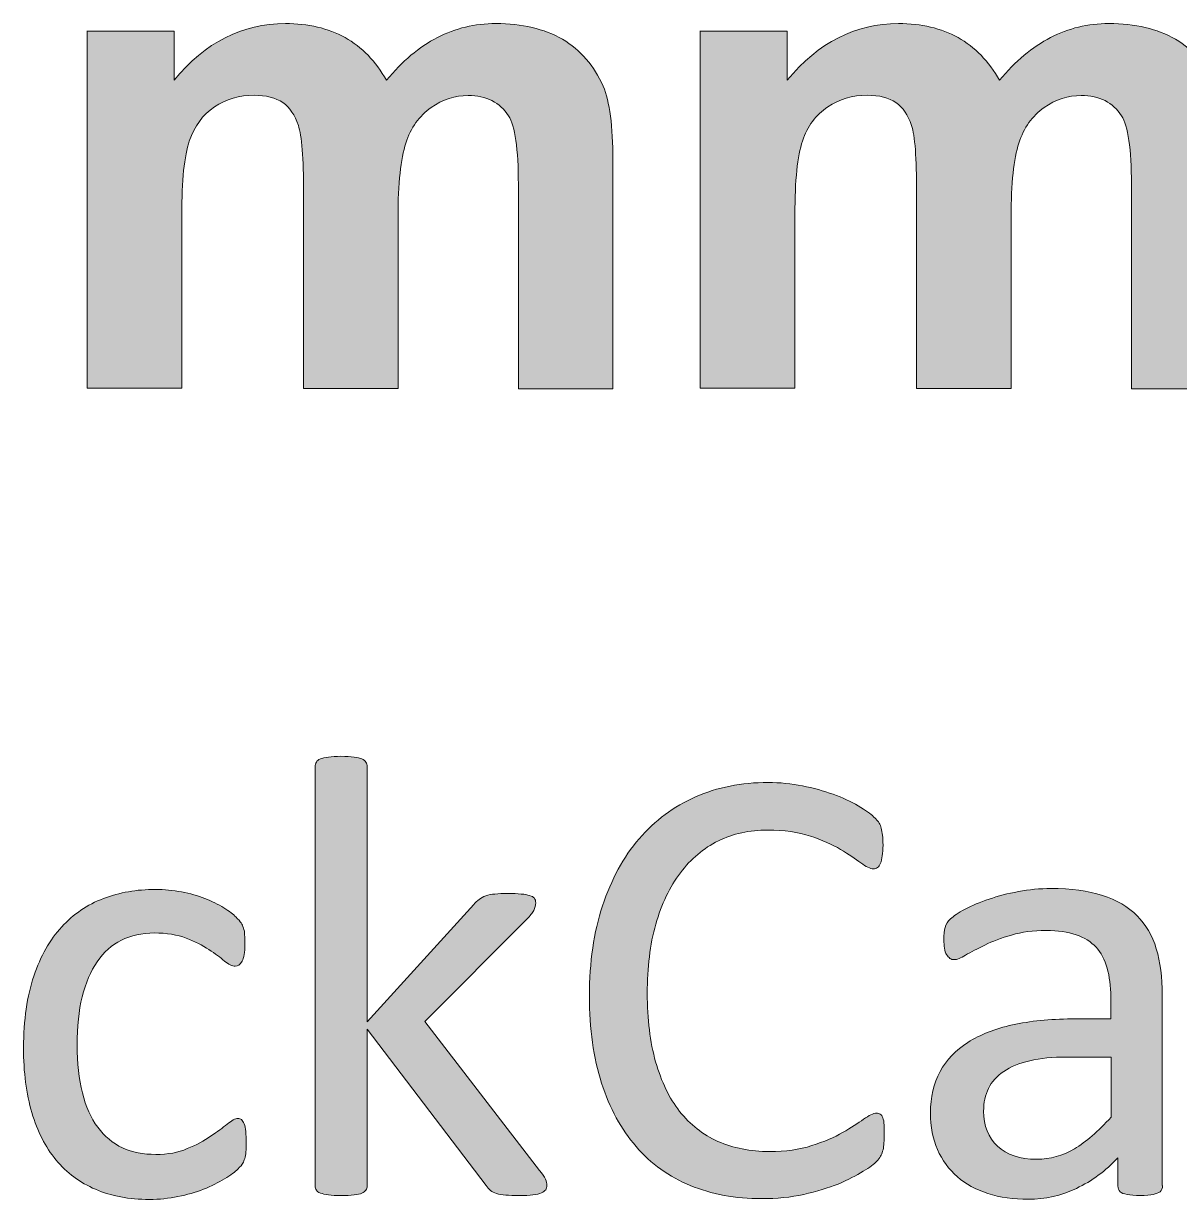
# Model space of a CAD drawing. Header units: inches. Extents: x 247 to 2765, y -1897 to -1110.
# Drawn here: x 1848.38 to 1855.48, y -1621.7 to -1614.48 of the extents above; entities that cross this region are included whole.
import ezdxf

# ---------------------------------------------------------------- set-up
doc = ezdxf.new("R2010")
doc.units = ezdxf.units.IN
doc.header["$MEASUREMENT"] = 0
doc.layers.add('Layer 1', color=7, linetype='Continuous')

# ---------------------------------------------------------------- blocks, each defined once
blk = doc.blocks.new('block 270')
at = {"layer": 'Layer 1', "true_color": 0x010101}
h = blk.add_hatch(color=18, dxfattribs=at)
h.dxf.hatch_style = 2
edge = h.paths.add_edge_path()
edge.add_spline(control_points=[(1848.7685, -1614.5237), (1848.7685, -1614.5237), (1849.3042, -1614.5237), (1849.3042, -1614.5237), (1849.3042, -1614.5237), (1849.3042, -1614.8244), (1849.3042, -1614.8244), (1849.4957, -1614.5915), (1849.7234, -1614.4758), (1849.988, -1614.4758), (1850.1276, -1614.4758), (1850.2505, -1614.5047), (1850.3539, -1614.5619), (1850.4572, -1614.6198), (1850.542, -1614.7073), (1850.6085, -1614.8244), (1850.7046, -1614.7073), (1850.8086, -1614.6198), (1850.921, -1614.5619), (1851.0322, -1614.5047), (1851.1514, -1614.4758), (1851.2796, -1614.4758), (1851.4408, -1614.4758), (1851.5776, -1614.5085), (1851.6889, -1614.5722), (1851.7991, -1614.6387), (1851.8839, -1614.7349), (1851.939, -1614.8606), (1851.9779, -1614.9547), (1851.9989, -1615.1052), (1851.9989, -1615.3154), (1851.9989, -1615.3154), (1851.9989, -1616.7189), (1851.9989, -1616.7189), (1851.9989, -1616.7189), (1851.4181, -1616.7189), (1851.4181, -1616.7189), (1851.4181, -1616.7189), (1851.4181, -1615.4632), (1851.4181, -1615.4632), (1851.4181, -1615.2454), (1851.3978, -1615.1042), (1851.3581, -1615.0425), (1851.3054, -1614.9605), (1851.2214, -1614.9178), (1851.1101, -1614.9178), (1851.0295, -1614.9178), (1850.9533, -1614.9419), (1850.882, -1614.9922), (1850.8104, -1615.0428), (1850.7573, -1615.1145), (1850.7273, -1615.2103), (1850.6956, -1615.3057), (1850.6795, -1615.4566), (1850.6795, -1615.6633), (1850.6795, -1615.6633), (1850.6795, -1616.7172), (1850.6795, -1616.7172), (1850.6795, -1616.7172), (1850.099, -1616.7172), (1850.099, -1616.7172), (1850.099, -1616.7172), (1850.099, -1615.5145), (1850.099, -1615.5145), (1850.099, -1615.3016), (1850.089, -1615.1631), (1850.0673, -1615.1011), (1850.0459, -1615.038), (1850.0156, -1614.9919), (1849.9718, -1614.9615), (1849.9281, -1614.9312), (1849.8695, -1614.9161), (1849.7951, -1614.9161), (1849.7055, -1614.9161), (1849.6249, -1614.9395), (1849.5522, -1614.9877), (1849.4802, -1615.0366), (1849.4285, -1615.1059), (1849.3979, -1615.1972), (1849.3672, -1615.2881), (1849.3514, -1615.4397), (1849.3514, -1615.6492), (1849.3514, -1615.6492), (1849.3514, -1616.7154), (1849.3514, -1616.7154), (1849.3514, -1616.7154), (1848.7705, -1616.7154), (1848.7705, -1616.7154), (1848.7705, -1616.7154), (1848.7705, -1614.5202), (1848.7705, -1614.5202), (1848.7705, -1614.5202), (1848.7698, -1614.5202), (1848.7698, -1614.5202), (1848.7698, -1614.5202), (1848.7698, -1614.5223), (1848.7698, -1614.5223), (1848.7698, -1614.5223), (1848.7685, -1614.5223), (1848.7685, -1614.5223), (1848.7685, -1614.5223), (1848.7685, -1614.5237), (1848.7685, -1614.5237), (1848.7685, -1614.5237), (1848.7685, -1614.5237), (1848.7685, -1614.5237)], knot_values=[0, 0, 0, 0, 1, 1, 1, 2, 2, 2, 3, 3, 3, 4, 4, 4, 5, 5, 5, 6, 6, 6, 7, 7, 7, 8, 8, 8, 9, 9, 9, 10, 10, 10, 11, 11, 11, 12, 12, 12, 13, 13, 13, 14, 14, 14, 15, 15, 15, 16, 16, 16, 17, 17, 17, 18, 18, 18, 19, 19, 19, 20, 20, 20, 21, 21, 21, 22, 22, 22, 23, 23, 23, 24, 24, 24, 25, 25, 25, 26, 26, 26, 27, 27, 27, 28, 28, 28, 29, 29, 29, 30, 30, 30, 31, 31, 31, 32, 32, 32, 33, 33, 33, 34, 34, 34, 35, 35, 35, 35], degree=3, periodic=1)
h = blk.add_hatch(color=18, dxfattribs=at)
h.dxf.hatch_style = 2
edge = h.paths.add_edge_path()
edge.add_spline(control_points=[(1852.5326, -1614.5237), (1852.5326, -1614.5237), (1853.0686, -1614.5237), (1853.0686, -1614.5237), (1853.0686, -1614.5237), (1853.0686, -1614.8244), (1853.0686, -1614.8244), (1853.2602, -1614.5915), (1853.4879, -1614.4758), (1853.7525, -1614.4758), (1853.892, -1614.4758), (1854.0147, -1614.5047), (1854.118, -1614.5619), (1854.2214, -1614.6198), (1854.3061, -1614.7073), (1854.3726, -1614.8244), (1854.4687, -1614.7073), (1854.5728, -1614.6198), (1854.6858, -1614.5619), (1854.7963, -1614.5047), (1854.9155, -1614.4758), (1855.0437, -1614.4758), (1855.2049, -1614.4758), (1855.3417, -1614.5085), (1855.453, -1614.5722), (1855.5636, -1614.6387), (1855.6483, -1614.7349), (1855.7031, -1614.8606), (1855.7427, -1614.9547), (1855.763, -1615.1052), (1855.763, -1615.3154), (1855.763, -1615.3154), (1855.763, -1616.7189), (1855.763, -1616.7189), (1855.763, -1616.7189), (1855.1822, -1616.7189), (1855.1822, -1616.7189), (1855.1822, -1616.7189), (1855.1822, -1615.4632), (1855.1822, -1615.4632), (1855.1822, -1615.2454), (1855.1622, -1615.1042), (1855.1223, -1615.0425), (1855.0699, -1614.9605), (1854.9858, -1614.9178), (1854.8742, -1614.9178), (1854.7936, -1614.9178), (1854.7178, -1614.9419), (1854.6461, -1614.9922), (1854.5745, -1615.0428), (1854.5214, -1615.1145), (1854.4915, -1615.2103), (1854.4598, -1615.3057), (1854.4439, -1615.4566), (1854.4439, -1615.6633), (1854.4439, -1615.6633), (1854.4439, -1616.7172), (1854.4439, -1616.7172), (1854.4439, -1616.7172), (1853.8634, -1616.7172), (1853.8634, -1616.7172), (1853.8634, -1616.7172), (1853.8634, -1615.5145), (1853.8634, -1615.5145), (1853.8634, -1615.3016), (1853.8531, -1615.1631), (1853.8321, -1615.1011), (1853.81, -1615.038), (1853.7797, -1614.9919), (1853.7363, -1614.9615), (1853.6932, -1614.9312), (1853.634, -1614.9161), (1853.5596, -1614.9161), (1853.47, -1614.9161), (1853.3894, -1614.9395), (1853.3174, -1614.9877), (1853.245, -1615.0366), (1853.1933, -1615.1059), (1853.1627, -1615.1972), (1853.132, -1615.2881), (1853.1162, -1615.4397), (1853.1162, -1615.6492), (1853.1162, -1615.6492), (1853.1162, -1616.7154), (1853.1162, -1616.7154), (1853.1162, -1616.7154), (1852.5353, -1616.7154), (1852.5353, -1616.7154), (1852.5353, -1616.7154), (1852.5353, -1614.5202), (1852.5353, -1614.5202), (1852.5353, -1614.5202), (1852.5346, -1614.5202), (1852.5346, -1614.5202), (1852.5346, -1614.5202), (1852.5346, -1614.5223), (1852.5346, -1614.5223), (1852.5346, -1614.5223), (1852.5333, -1614.5223), (1852.5333, -1614.5223), (1852.5333, -1614.5223), (1852.5333, -1614.5237), (1852.5333, -1614.5237), (1852.5333, -1614.5237), (1852.5326, -1614.5237), (1852.5326, -1614.5237)], knot_values=[0, 0, 0, 0, 1, 1, 1, 2, 2, 2, 3, 3, 3, 4, 4, 4, 5, 5, 5, 6, 6, 6, 7, 7, 7, 8, 8, 8, 9, 9, 9, 10, 10, 10, 11, 11, 11, 12, 12, 12, 13, 13, 13, 14, 14, 14, 15, 15, 15, 16, 16, 16, 17, 17, 17, 18, 18, 18, 19, 19, 19, 20, 20, 20, 21, 21, 21, 22, 22, 22, 23, 23, 23, 24, 24, 24, 25, 25, 25, 26, 26, 26, 27, 27, 27, 28, 28, 28, 29, 29, 29, 30, 30, 30, 31, 31, 31, 32, 32, 32, 33, 33, 33, 34, 34, 34, 35, 35, 35, 35], degree=3, periodic=1)
at = {"layer": 'Layer 1', "lineweight": 0}
for points in [[(1848.7685, -1614.5237), (1848.7685, -1614.5237), (1849.3042, -1614.5237), (1849.3042, -1614.5237), (1849.3042, -1614.5237), (1849.3042, -1614.8244), (1849.3042, -1614.8244), (1849.4957, -1614.5915), (1849.7234, -1614.4758), (1849.988, -1614.4758), (1850.1276, -1614.4758), (1850.2505, -1614.5047), (1850.3539, -1614.5619), (1850.4572, -1614.6198), (1850.542, -1614.7073), (1850.6085, -1614.8244), (1850.7046, -1614.7073), (1850.8086, -1614.6198), (1850.921, -1614.5619), (1851.0322, -1614.5047), (1851.1514, -1614.4758), (1851.2796, -1614.4758), (1851.4408, -1614.4758), (1851.5776, -1614.5085), (1851.6889, -1614.5722), (1851.7991, -1614.6387), (1851.8839, -1614.7349), (1851.939, -1614.8606), (1851.9779, -1614.9547), (1851.9989, -1615.1052), (1851.9989, -1615.3154), (1851.9989, -1615.3154), (1851.9989, -1616.7189), (1851.9989, -1616.7189), (1851.9989, -1616.7189), (1851.4181, -1616.7189), (1851.4181, -1616.7189), (1851.4181, -1616.7189), (1851.4181, -1615.4632), (1851.4181, -1615.4632), (1851.4181, -1615.2454), (1851.3978, -1615.1042), (1851.3581, -1615.0425), (1851.3054, -1614.9605), (1851.2214, -1614.9178), (1851.1101, -1614.9178), (1851.0295, -1614.9178), (1850.9533, -1614.9419), (1850.882, -1614.9922), (1850.8104, -1615.0428), (1850.7573, -1615.1145), (1850.7273, -1615.2103), (1850.6956, -1615.3057), (1850.6795, -1615.4566), (1850.6795, -1615.6633), (1850.6795, -1615.6633), (1850.6795, -1616.7172), (1850.6795, -1616.7172), (1850.6795, -1616.7172), (1850.099, -1616.7172), (1850.099, -1616.7172), (1850.099, -1616.7172), (1850.099, -1615.5145), (1850.099, -1615.5145), (1850.099, -1615.3016), (1850.089, -1615.1631), (1850.0673, -1615.1011), (1850.0459, -1615.038), (1850.0156, -1614.9919), (1849.9718, -1614.9615), (1849.9281, -1614.9312), (1849.8695, -1614.9161), (1849.7951, -1614.9161), (1849.7055, -1614.9161), (1849.6249, -1614.9395), (1849.5522, -1614.9877), (1849.4802, -1615.0366), (1849.4285, -1615.1059), (1849.3979, -1615.1972), (1849.3672, -1615.2881), (1849.3514, -1615.4397), (1849.3514, -1615.6492), (1849.3514, -1615.6492), (1849.3514, -1616.7154), (1849.3514, -1616.7154), (1849.3514, -1616.7154), (1848.7705, -1616.7154), (1848.7705, -1616.7154), (1848.7705, -1616.7154), (1848.7705, -1614.5202), (1848.7705, -1614.5202), (1848.7705, -1614.5202), (1848.7698, -1614.5202), (1848.7698, -1614.5202), (1848.7698, -1614.5202), (1848.7698, -1614.5223), (1848.7698, -1614.5223), (1848.7698, -1614.5223), (1848.7685, -1614.5223), (1848.7685, -1614.5223), (1848.7685, -1614.5223), (1848.7685, -1614.5237), (1848.7685, -1614.5237), (1848.7685, -1614.5237), (1848.7685, -1614.5237), (1848.7685, -1614.5237)], [(1852.5326, -1614.5237), (1852.5326, -1614.5237), (1853.0686, -1614.5237), (1853.0686, -1614.5237), (1853.0686, -1614.5237), (1853.0686, -1614.8244), (1853.0686, -1614.8244), (1853.2602, -1614.5915), (1853.4879, -1614.4758), (1853.7525, -1614.4758), (1853.892, -1614.4758), (1854.0147, -1614.5047), (1854.118, -1614.5619), (1854.2214, -1614.6198), (1854.3061, -1614.7073), (1854.3726, -1614.8244), (1854.4687, -1614.7073), (1854.5728, -1614.6198), (1854.6858, -1614.5619), (1854.7963, -1614.5047), (1854.9155, -1614.4758), (1855.0437, -1614.4758), (1855.2049, -1614.4758), (1855.3417, -1614.5085), (1855.453, -1614.5722), (1855.5636, -1614.6387), (1855.6483, -1614.7349), (1855.7031, -1614.8606), (1855.7427, -1614.9547), (1855.763, -1615.1052), (1855.763, -1615.3154), (1855.763, -1615.3154), (1855.763, -1616.7189), (1855.763, -1616.7189), (1855.763, -1616.7189), (1855.1822, -1616.7189), (1855.1822, -1616.7189), (1855.1822, -1616.7189), (1855.1822, -1615.4632), (1855.1822, -1615.4632), (1855.1822, -1615.2454), (1855.1622, -1615.1042), (1855.1223, -1615.0425), (1855.0699, -1614.9605), (1854.9858, -1614.9178), (1854.8742, -1614.9178), (1854.7936, -1614.9178), (1854.7178, -1614.9419), (1854.6461, -1614.9922), (1854.5745, -1615.0428), (1854.5214, -1615.1145), (1854.4915, -1615.2103), (1854.4598, -1615.3057), (1854.4439, -1615.4566), (1854.4439, -1615.6633), (1854.4439, -1615.6633), (1854.4439, -1616.7172), (1854.4439, -1616.7172), (1854.4439, -1616.7172), (1853.8634, -1616.7172), (1853.8634, -1616.7172), (1853.8634, -1616.7172), (1853.8634, -1615.5145), (1853.8634, -1615.5145), (1853.8634, -1615.3016), (1853.8531, -1615.1631), (1853.8321, -1615.1011), (1853.81, -1615.038), (1853.7797, -1614.9919), (1853.7363, -1614.9615), (1853.6932, -1614.9312), (1853.634, -1614.9161), (1853.5596, -1614.9161), (1853.47, -1614.9161), (1853.3894, -1614.9395), (1853.3174, -1614.9877), (1853.245, -1615.0366), (1853.1933, -1615.1059), (1853.1627, -1615.1972), (1853.132, -1615.2881), (1853.1162, -1615.4397), (1853.1162, -1615.6492), (1853.1162, -1615.6492), (1853.1162, -1616.7154), (1853.1162, -1616.7154), (1853.1162, -1616.7154), (1852.5353, -1616.7154), (1852.5353, -1616.7154), (1852.5353, -1616.7154), (1852.5353, -1614.5202), (1852.5353, -1614.5202), (1852.5353, -1614.5202), (1852.5346, -1614.5202), (1852.5346, -1614.5202), (1852.5346, -1614.5202), (1852.5346, -1614.5223), (1852.5346, -1614.5223), (1852.5346, -1614.5223), (1852.5333, -1614.5223), (1852.5333, -1614.5223), (1852.5333, -1614.5223), (1852.5333, -1614.5237), (1852.5333, -1614.5237), (1852.5333, -1614.5237), (1852.5326, -1614.5237), (1852.5326, -1614.5237)]]:
    blk.add_open_spline(points, degree=3, knots=[0, 0, 0, 0, 1, 1, 1, 2, 2, 2, 3, 3, 3, 4, 4, 4, 5, 5, 5, 6, 6, 6, 7, 7, 7, 8, 8, 8, 9, 9, 9, 10, 10, 10, 11, 11, 11, 12, 12, 12, 13, 13, 13, 14, 14, 14, 15, 15, 15, 16, 16, 16, 17, 17, 17, 18, 18, 18, 19, 19, 19, 20, 20, 20, 21, 21, 21, 22, 22, 22, 23, 23, 23, 24, 24, 24, 25, 25, 25, 26, 26, 26, 27, 27, 27, 28, 28, 28, 29, 29, 29, 30, 30, 30, 31, 31, 31, 32, 32, 32, 33, 33, 33, 34, 34, 34, 35, 35, 35, 35], dxfattribs=at)
blk = doc.blocks.new('block 271')
at = {"layer": 'Layer 1', "true_color": 0x010101}
h = blk.add_hatch(color=18, dxfattribs=at)
h.dxf.hatch_style = 2
edge = h.paths.add_edge_path()
edge.add_spline(control_points=[(1851.5931, -1621.6089), (1851.5931, -1621.6185), (1851.5903, -1621.6292), (1851.5859, -1621.6354), (1851.58, -1621.6433), (1851.5721, -1621.6495), (1851.5597, -1621.6554), (1851.548, -1621.6612), (1851.5307, -1621.6636), (1851.508, -1621.6671), (1851.486, -1621.6695), (1851.4584, -1621.6709), (1851.4264, -1621.6709), (1851.3905, -1621.6709), (1851.3619, -1621.6702), (1851.3409, -1621.6681), (1851.3185, -1621.6664), (1851.2989, -1621.6623), (1851.2837, -1621.6595), (1851.2686, -1621.654), (1851.2565, -1621.6485), (1851.2472, -1621.6395), (1851.2379, -1621.6316), (1851.2279, -1621.6206), (1851.2214, -1621.6095), (1851.2214, -1621.6095), (1850.4896, -1620.6494), (1850.4896, -1620.6494), (1850.4896, -1620.6494), (1850.4896, -1621.6116), (1850.4896, -1621.6116), (1850.4896, -1621.6213), (1850.4862, -1621.6316), (1850.4824, -1621.6378), (1850.4765, -1621.645), (1850.469, -1621.6509), (1850.4579, -1621.6561), (1850.4466, -1621.6619), (1850.4297, -1621.6643), (1850.4094, -1621.6678), (1850.3877, -1621.6702), (1850.3615, -1621.6719), (1850.3291, -1621.6719), (1850.2984, -1621.6719), (1850.2726, -1621.6705), (1850.2523, -1621.6678), (1850.2306, -1621.6647), (1850.2154, -1621.6605), (1850.2023, -1621.6561), (1850.1903, -1621.6502), (1850.1806, -1621.6457), (1850.1779, -1621.6378), (1850.173, -1621.6302), (1850.1706, -1621.6223), (1850.1706, -1621.6116), (1850.1706, -1621.6116), (1850.1706, -1619.0374), (1850.1706, -1619.0374), (1850.1706, -1619.0281), (1850.1727, -1619.0175), (1850.1779, -1619.0102), (1850.182, -1619.0026), (1850.1903, -1618.9964), (1850.2023, -1618.9909), (1850.214, -1618.9854), (1850.2309, -1618.9823), (1850.2523, -1618.9792), (1850.2726, -1618.9768), (1850.2984, -1618.9747), (1850.3291, -1618.9747), (1850.3622, -1618.9747), (1850.3877, -1618.9765), (1850.4094, -1618.9792), (1850.4297, -1618.9823), (1850.4459, -1618.9864), (1850.4579, -1618.9909), (1850.469, -1618.9964), (1850.4779, -1619.002), (1850.4824, -1619.0102), (1850.4876, -1619.0175), (1850.4896, -1619.0278), (1850.4896, -1619.0374), (1850.4896, -1619.0374), (1850.4896, -1620.6053), (1850.4896, -1620.6053), (1850.4896, -1620.6053), (1851.1439, -1619.8846), (1851.1439, -1619.8846), (1851.1532, -1619.8718), (1851.1656, -1619.8618), (1851.1773, -1619.8529), (1851.1883, -1619.8453), (1851.2014, -1619.8377), (1851.2183, -1619.8308), (1851.2341, -1619.8246), (1851.2538, -1619.8222), (1851.2744, -1619.8202), (1851.2968, -1619.8178), (1851.3233, -1619.8164), (1851.3544, -1619.8164), (1851.3867, -1619.8164), (1851.4136, -1619.8171), (1851.435, -1619.8202), (1851.4574, -1619.8222), (1851.4742, -1619.8253), (1851.4873, -1619.8288), (1851.5011, -1619.8333), (1851.5094, -1619.8384), (1851.5163, -1619.846), (1851.5228, -1619.8532), (1851.5245, -1619.8632), (1851.5245, -1619.8739), (1851.5245, -1619.8894), (1851.5197, -1619.9046), (1851.5125, -1619.9204), (1851.5039, -1619.9359), (1851.4901, -1619.9545), (1851.4708, -1619.9735), (1851.4708, -1619.9735), (1850.8431, -1620.6019), (1850.8431, -1620.6019), (1850.8431, -1620.6019), (1851.548, -1621.5169), (1851.548, -1621.5169), (1851.5648, -1621.5393), (1851.5769, -1621.5565), (1851.5845, -1621.5699), (1851.59, -1621.5847), (1851.5931, -1621.5965), (1851.5931, -1621.6089)], knot_values=[0, 0, 0, 0, 1, 1, 1, 2, 2, 2, 3, 3, 3, 4, 4, 4, 5, 5, 5, 6, 6, 6, 7, 7, 7, 8, 8, 8, 9, 9, 9, 10, 10, 10, 11, 11, 11, 12, 12, 12, 13, 13, 13, 14, 14, 14, 15, 15, 15, 16, 16, 16, 17, 17, 17, 18, 18, 18, 19, 19, 19, 20, 20, 20, 21, 21, 21, 22, 22, 22, 23, 23, 23, 24, 24, 24, 25, 25, 25, 26, 26, 26, 27, 27, 27, 28, 28, 28, 29, 29, 29, 30, 30, 30, 31, 31, 31, 32, 32, 32, 33, 33, 33, 34, 34, 34, 35, 35, 35, 36, 36, 36, 37, 37, 37, 38, 38, 38, 39, 39, 39, 40, 40, 40, 41, 41, 41, 42, 42, 42, 43, 43, 43, 43], degree=3, periodic=1)
h = blk.add_hatch(color=18, dxfattribs=at)
h.dxf.hatch_style = 2
edge = h.paths.add_edge_path()
edge.add_spline(control_points=[(1853.6643, -1621.3064), (1853.6643, -1621.3267), (1853.6636, -1621.3439), (1853.6622, -1621.3594), (1853.6605, -1621.3749), (1853.6584, -1621.3884), (1853.6546, -1621.3994), (1853.6505, -1621.4111), (1853.6474, -1621.4218), (1853.6426, -1621.4301), (1853.636, -1621.439), (1853.6281, -1621.4507), (1853.6161, -1621.4635), (1853.6033, -1621.4766), (1853.5764, -1621.4969), (1853.5351, -1621.5224), (1853.4944, -1621.5486), (1853.4428, -1621.5737), (1853.3814, -1621.6006), (1853.3201, -1621.6247), (1853.2505, -1621.6468), (1853.1706, -1621.664), (1853.091, -1621.6819), (1853.0049, -1621.6902), (1852.9122, -1621.6902), (1852.7503, -1621.6902), (1852.6042, -1621.6629), (1852.474, -1621.6095), (1852.3441, -1621.5565), (1852.2322, -1621.4762), (1852.1412, -1621.3701), (1852.0489, -1621.265), (1851.9786, -1621.1348), (1851.929, -1620.9805), (1851.8787, -1620.8258), (1851.8546, -1620.6484), (1851.8546, -1620.4451), (1851.8546, -1620.2384), (1851.8808, -1620.0544), (1851.9352, -1619.8935), (1851.9876, -1619.7309), (1852.0634, -1619.5931), (1852.1595, -1619.4812), (1852.2556, -1619.3699), (1852.3727, -1619.2824), (1852.505, -1619.2238), (1852.6397, -1619.1649), (1852.7885, -1619.1353), (1852.9515, -1619.1353), (1853.0235, -1619.1353), (1853.0934, -1619.1429), (1853.1634, -1619.1563), (1853.2295, -1619.1697), (1853.2933, -1619.1866), (1853.3508, -1619.2076), (1853.4083, -1619.229), (1853.4614, -1619.2521), (1853.5055, -1619.2789), (1853.5506, -1619.3055), (1853.5816, -1619.3282), (1853.5992, -1619.3454), (1853.6171, -1619.3623), (1853.6278, -1619.3757), (1853.6343, -1619.3844), (1853.6395, -1619.3923), (1853.6422, -1619.4043), (1853.6467, -1619.4161), (1853.6495, -1619.4285), (1853.6526, -1619.4429), (1853.654, -1619.4595), (1853.656, -1619.476), (1853.6571, -1619.4963), (1853.6571, -1619.5191), (1853.6571, -1619.5449), (1853.6557, -1619.5673), (1853.6529, -1619.5852), (1853.6502, -1619.6042), (1853.6467, -1619.6193), (1853.6415, -1619.6314), (1853.6364, -1619.6424), (1853.6309, -1619.6524), (1853.6229, -1619.6572), (1853.6157, -1619.6641), (1853.6068, -1619.6655), (1853.5968, -1619.6655), (1853.5788, -1619.6655), (1853.5537, -1619.6527), (1853.5213, -1619.6286), (1853.4889, -1619.6045), (1853.4472, -1619.5769), (1853.3966, -1619.5466), (1853.3449, -1619.5163), (1853.2836, -1619.4887), (1853.2109, -1619.4643), (1853.1379, -1619.4398), (1853.0504, -1619.4274), (1852.9484, -1619.4274), (1852.8382, -1619.4274), (1852.7358, -1619.4498), (1852.6466, -1619.4939), (1852.5539, -1619.5384), (1852.4775, -1619.6042), (1852.413, -1619.6896), (1852.3472, -1619.7757), (1852.298, -1619.8815), (1852.2618, -1620.0055), (1852.226, -1620.1299), (1852.2098, -1620.2711), (1852.2098, -1620.4306), (1852.2098, -1620.5888), (1852.2266, -1620.729), (1852.2611, -1620.8499), (1852.2966, -1620.9722), (1852.3441, -1621.0735), (1852.4085, -1621.1544), (1852.4737, -1621.2354), (1852.5501, -1621.2971), (1852.6435, -1621.3388), (1852.7382, -1621.3794), (1852.8423, -1621.4015), (1852.9598, -1621.4015), (1853.059, -1621.4015), (1853.1448, -1621.3897), (1853.2202, -1621.3649), (1853.2939, -1621.3415), (1853.358, -1621.3133), (1853.4094, -1621.284), (1853.4607, -1621.254), (1853.5048, -1621.2265), (1853.5375, -1621.2027), (1853.5713, -1621.1793), (1853.5978, -1621.1658), (1853.6178, -1621.1658), (1853.626, -1621.1658), (1853.635, -1621.1675), (1853.6402, -1621.172), (1853.6471, -1621.1758), (1853.6515, -1621.1827), (1853.6557, -1621.1941), (1853.6602, -1621.2041), (1853.6633, -1621.2192), (1853.6636, -1621.2392), (1853.6639, -1621.2519), (1853.6643, -1621.2767), (1853.6643, -1621.3064)], knot_values=[0, 0, 0, 0, 1, 1, 1, 2, 2, 2, 3, 3, 3, 4, 4, 4, 5, 5, 5, 6, 6, 6, 7, 7, 7, 8, 8, 8, 9, 9, 9, 10, 10, 10, 11, 11, 11, 12, 12, 12, 13, 13, 13, 14, 14, 14, 15, 15, 15, 16, 16, 16, 17, 17, 17, 18, 18, 18, 19, 19, 19, 20, 20, 20, 21, 21, 21, 22, 22, 22, 23, 23, 23, 24, 24, 24, 25, 25, 25, 26, 26, 26, 27, 27, 27, 28, 28, 28, 29, 29, 29, 30, 30, 30, 31, 31, 31, 32, 32, 32, 33, 33, 33, 34, 34, 34, 35, 35, 35, 36, 36, 36, 37, 37, 37, 38, 38, 38, 39, 39, 39, 40, 40, 40, 41, 41, 41, 42, 42, 42, 43, 43, 43, 44, 44, 44, 45, 45, 45, 46, 46, 46, 47, 47, 47, 48, 48, 48, 48], degree=3, periodic=1)
h = blk.add_hatch(color=18, dxfattribs=at)
h.dxf.hatch_style = 2
edge = h.paths.add_edge_path()
edge.add_spline(control_points=[(1849.7476, -1621.3463), (1849.7476, -1621.3684), (1849.7469, -1621.3873), (1849.7451, -1621.4032), (1849.7438, -1621.419), (1849.7417, -1621.4325), (1849.7383, -1621.4431), (1849.7345, -1621.4542), (1849.7307, -1621.4642), (1849.7265, -1621.4721), (1849.7224, -1621.4804), (1849.7121, -1621.4934), (1849.6955, -1621.5089), (1849.6797, -1621.5251), (1849.6528, -1621.5451), (1849.6146, -1621.5682), (1849.5767, -1621.5909), (1849.5333, -1621.6137), (1849.485, -1621.6323), (1849.4358, -1621.6516), (1849.3844, -1621.6667), (1849.3279, -1621.6774), (1849.2721, -1621.6888), (1849.2139, -1621.6953), (1849.1529, -1621.6953), (1849.0282, -1621.6953), (1848.918, -1621.674), (1848.8222, -1621.633), (1848.7264, -1621.5916), (1848.6455, -1621.5317), (1848.5793, -1621.4528), (1848.5142, -1621.3729), (1848.4653, -1621.2767), (1848.4312, -1621.1617), (1848.3967, -1621.0466), (1848.3799, -1620.914), (1848.3799, -1620.7638), (1848.3799, -1620.5936), (1848.4019, -1620.4468), (1848.4432, -1620.3235), (1848.4849, -1620.2005), (1848.5418, -1620.1002), (1848.6141, -1620.0224), (1848.6865, -1619.9438), (1848.7712, -1619.8853), (1848.8711, -1619.8477), (1848.9686, -1619.8105), (1849.0754, -1619.7919), (1849.1891, -1619.7919), (1849.2439, -1619.7919), (1849.299, -1619.7971), (1849.3503, -1619.8074), (1849.4017, -1619.8167), (1849.4496, -1619.8302), (1849.493, -1619.847), (1849.5367, -1619.8643), (1849.575, -1619.8836), (1849.6098, -1619.9049), (1849.6449, -1619.927), (1849.6683, -1619.9452), (1849.6838, -1619.9611), (1849.6993, -1619.9762), (1849.7093, -1619.9879), (1849.7159, -1619.9976), (1849.7228, -1620.0055), (1849.7262, -1620.0172), (1849.7303, -1620.0293), (1849.7352, -1620.0417), (1849.7376, -1620.0555), (1849.7376, -1620.0706), (1849.7383, -1620.0861), (1849.7389, -1620.1054), (1849.7389, -1620.1285), (1849.7389, -1620.1785), (1849.7334, -1620.2126), (1849.7217, -1620.2332), (1849.7107, -1620.2539), (1849.6966, -1620.2632), (1849.6797, -1620.2632), (1849.6601, -1620.2632), (1849.6387, -1620.2525), (1849.6135, -1620.2315), (1849.5894, -1620.2091), (1849.5574, -1620.1871), (1849.5178, -1620.1612), (1849.4795, -1620.1354), (1849.433, -1620.1113), (1849.3782, -1620.0909), (1849.3242, -1620.0699), (1849.2584, -1620.0593), (1849.1833, -1620.0593), (1849.0303, -1620.0593), (1848.9125, -1620.1182), (1848.8319, -1620.2356), (1848.7516, -1620.3531), (1848.7085, -1620.5226), (1848.7085, -1620.7472), (1848.7085, -1620.8582), (1848.7195, -1620.9567), (1848.7412, -1621.0411), (1848.7633, -1621.1241), (1848.7933, -1621.1958), (1848.8356, -1621.2519), (1848.8773, -1621.3084), (1848.928, -1621.3505), (1848.9872, -1621.378), (1849.0472, -1621.4056), (1849.115, -1621.4187), (1849.1926, -1621.4187), (1849.2656, -1621.4187), (1849.3307, -1621.408), (1849.3855, -1621.3832), (1849.4399, -1621.3612), (1849.4881, -1621.335), (1849.5288, -1621.3074), (1849.5688, -1621.2795), (1849.6032, -1621.2554), (1849.6304, -1621.2323), (1849.658, -1621.2103), (1849.6804, -1621.1979), (1849.6955, -1621.1979), (1849.7041, -1621.1979), (1849.7124, -1621.2013), (1849.7183, -1621.2051), (1849.7252, -1621.2109), (1849.7296, -1621.2192), (1849.7345, -1621.2313), (1849.7396, -1621.2433), (1849.742, -1621.2592), (1849.7441, -1621.2774), (1849.7462, -1621.2988), (1849.7476, -1621.3212), (1849.7476, -1621.3463)], knot_values=[0, 0, 0, 0, 1, 1, 1, 2, 2, 2, 3, 3, 3, 4, 4, 4, 5, 5, 5, 6, 6, 6, 7, 7, 7, 8, 8, 8, 9, 9, 9, 10, 10, 10, 11, 11, 11, 12, 12, 12, 13, 13, 13, 14, 14, 14, 15, 15, 15, 16, 16, 16, 17, 17, 17, 18, 18, 18, 19, 19, 19, 20, 20, 20, 21, 21, 21, 22, 22, 22, 23, 23, 23, 24, 24, 24, 25, 25, 25, 26, 26, 26, 27, 27, 27, 28, 28, 28, 29, 29, 29, 30, 30, 30, 31, 31, 31, 32, 32, 32, 33, 33, 33, 34, 34, 34, 35, 35, 35, 36, 36, 36, 37, 37, 37, 38, 38, 38, 39, 39, 39, 40, 40, 40, 41, 41, 41, 42, 42, 42, 43, 43, 43, 44, 44, 44, 44], degree=3, periodic=1)
h = blk.add_hatch(color=18, dxfattribs=at)
h.dxf.hatch_style = 2
edge = h.paths.add_edge_path()
edge.add_spline(control_points=[(1855.3737, -1621.612), (1855.3737, -1621.6271), (1855.3682, -1621.6388), (1855.3582, -1621.6474), (1855.3479, -1621.655), (1855.3348, -1621.6609), (1855.3159, -1621.6647), (1855.298, -1621.6691), (1855.2718, -1621.6709), (1855.2366, -1621.6709), (1855.2029, -1621.6709), (1855.1767, -1621.6691), (1855.1564, -1621.6647), (1855.135, -1621.6609), (1855.1205, -1621.6557), (1855.1129, -1621.6474), (1855.1043, -1621.6402), (1855.0995, -1621.6271), (1855.0995, -1621.612), (1855.0995, -1621.612), (1855.0995, -1621.4394), (1855.0995, -1621.4394), (1855.0234, -1621.5203), (1854.9393, -1621.5823), (1854.8449, -1621.6271), (1854.7512, -1621.6729), (1854.6534, -1621.694), (1854.5493, -1621.694), (1854.4577, -1621.694), (1854.3754, -1621.6826), (1854.3016, -1621.6585), (1854.2276, -1621.6347), (1854.1642, -1621.6002), (1854.1139, -1621.5555), (1854.0622, -1621.5107), (1854.0202, -1621.4552), (1853.9912, -1621.3887), (1853.9626, -1621.3226), (1853.9482, -1621.2488), (1853.9482, -1621.1644), (1853.9482, -1621.068), (1853.9688, -1620.9822), (1854.0078, -1620.9102), (1854.047, -1620.8382), (1854.1042, -1620.7782), (1854.1786, -1620.731), (1854.2531, -1620.6828), (1854.345, -1620.648), (1854.4522, -1620.6232), (1854.5597, -1620.6001), (1854.6806, -1620.587), (1854.8153, -1620.587), (1854.8153, -1620.587), (1855.0554, -1620.587), (1855.0554, -1620.587), (1855.0554, -1620.587), (1855.0554, -1620.4523), (1855.0554, -1620.4523), (1855.0554, -1620.3855), (1855.0478, -1620.3262), (1855.033, -1620.2749), (1855.0192, -1620.2232), (1854.9965, -1620.1791), (1854.9655, -1620.1468), (1854.9338, -1620.113), (1854.8938, -1620.0872), (1854.8422, -1620.0699), (1854.7919, -1620.0524), (1854.7319, -1620.0437), (1854.6585, -1620.0437), (1854.579, -1620.0437), (1854.509, -1620.0531), (1854.4463, -1620.0717), (1854.3836, -1620.0903), (1854.3295, -1620.1102), (1854.2823, -1620.1333), (1854.2355, -1620.1561), (1854.1966, -1620.1764), (1854.1645, -1620.195), (1854.1335, -1620.2146), (1854.1104, -1620.2229), (1854.0946, -1620.2229), (1854.0853, -1620.2229), (1854.0749, -1620.2205), (1854.0681, -1620.2157), (1854.0605, -1620.2088), (1854.0536, -1620.2026), (1854.0474, -1620.1922), (1854.0408, -1620.1826), (1854.0377, -1620.1698), (1854.035, -1620.1533), (1854.0322, -1620.1375), (1854.0308, -1620.1189), (1854.0308, -1620.1013), (1854.0308, -1620.0692), (1854.0329, -1620.0437), (1854.0384, -1620.0251), (1854.0432, -1620.0055), (1854.0536, -1619.9883), (1854.0715, -1619.9721), (1854.0891, -1619.9556), (1854.1187, -1619.9359), (1854.1614, -1619.9132), (1854.2038, -1619.8911), (1854.2524, -1619.8701), (1854.3082, -1619.8515), (1854.363, -1619.8326), (1854.4232, -1619.8164), (1854.4887, -1619.8053), (1854.5552, -1619.7933), (1854.6203, -1619.7861), (1854.6875, -1619.7861), (1854.8122, -1619.7861), (1854.9173, -1619.8002), (1855.0044, -1619.8281), (1855.0919, -1619.856), (1855.1622, -1619.8977), (1855.2177, -1619.9531), (1855.2707, -1620.0072), (1855.3107, -1620.0754), (1855.3352, -1620.1564), (1855.3589, -1620.237), (1855.3717, -1620.3311), (1855.3717, -1620.4396), (1855.3717, -1620.4396), (1855.3717, -1621.6092), (1855.3717, -1621.6092), (1855.3717, -1621.6092), (1855.3734, -1621.6092), (1855.3734, -1621.6092), (1855.3734, -1621.6092), (1855.3737, -1621.612), (1855.3737, -1621.612), (1855.3737, -1621.612), (1855.3737, -1621.612), (1855.3737, -1621.612)], knot_values=[0, 0, 0, 0, 1, 1, 1, 2, 2, 2, 3, 3, 3, 4, 4, 4, 5, 5, 5, 6, 6, 6, 7, 7, 7, 8, 8, 8, 9, 9, 9, 10, 10, 10, 11, 11, 11, 12, 12, 12, 13, 13, 13, 14, 14, 14, 15, 15, 15, 16, 16, 16, 17, 17, 17, 18, 18, 18, 19, 19, 19, 20, 20, 20, 21, 21, 21, 22, 22, 22, 23, 23, 23, 24, 24, 24, 25, 25, 25, 26, 26, 26, 27, 27, 27, 28, 28, 28, 29, 29, 29, 30, 30, 30, 31, 31, 31, 32, 32, 32, 33, 33, 33, 34, 34, 34, 35, 35, 35, 36, 36, 36, 37, 37, 37, 38, 38, 38, 39, 39, 39, 40, 40, 40, 41, 41, 41, 42, 42, 42, 43, 43, 43, 44, 44, 44, 45, 45, 45, 45], degree=3, periodic=1)
edge = h.paths.add_edge_path()
edge.add_spline(control_points=[(1855.0585, -1620.821), (1855.0585, -1620.821), (1854.7864, -1620.821), (1854.7864, -1620.821), (1854.6988, -1620.821), (1854.6231, -1620.8285), (1854.5586, -1620.8434), (1854.4942, -1620.8582), (1854.4408, -1620.8799), (1854.3988, -1620.9095), (1854.3561, -1620.9381), (1854.3251, -1620.9729), (1854.3051, -1621.0135), (1854.2841, -1621.0535), (1854.2751, -1621.1007), (1854.2751, -1621.1534), (1854.2751, -1621.2433), (1854.3037, -1621.315), (1854.3599, -1621.3677), (1854.417, -1621.4201), (1854.498, -1621.4483), (1854.6007, -1621.4483), (1854.683, -1621.4483), (1854.7619, -1621.4266), (1854.8325, -1621.3842), (1854.9035, -1621.3426), (1854.9779, -1621.2771), (1855.0575, -1621.1896), (1855.0575, -1621.1896), (1855.0575, -1620.8213), (1855.0575, -1620.8213), (1855.0575, -1620.8213), (1855.0585, -1620.821), (1855.0585, -1620.821), (1855.0585, -1620.821), (1855.0585, -1620.821), (1855.0585, -1620.821)], knot_values=[0, 0, 0, 0, 1, 1, 1, 2, 2, 2, 3, 3, 3, 4, 4, 4, 5, 5, 5, 6, 6, 6, 7, 7, 7, 8, 8, 8, 9, 9, 9, 10, 10, 10, 11, 11, 11, 12, 12, 12, 12], degree=3, periodic=1)
at = {"layer": 'Layer 1', "lineweight": 0}
for points, knots in [([(1851.5931, -1621.6089), (1851.5931, -1621.6185), (1851.5903, -1621.6292), (1851.5859, -1621.6354), (1851.58, -1621.6433), (1851.5721, -1621.6495), (1851.5597, -1621.6554), (1851.548, -1621.6612), (1851.5307, -1621.6636), (1851.508, -1621.6671), (1851.486, -1621.6695), (1851.4584, -1621.6709), (1851.4264, -1621.6709), (1851.3905, -1621.6709), (1851.3619, -1621.6702), (1851.3409, -1621.6681), (1851.3185, -1621.6664), (1851.2989, -1621.6623), (1851.2837, -1621.6595), (1851.2686, -1621.654), (1851.2565, -1621.6485), (1851.2472, -1621.6395), (1851.2379, -1621.6316), (1851.2279, -1621.6206), (1851.2214, -1621.6095), (1851.2214, -1621.6095), (1850.4896, -1620.6494), (1850.4896, -1620.6494), (1850.4896, -1620.6494), (1850.4896, -1621.6116), (1850.4896, -1621.6116), (1850.4896, -1621.6213), (1850.4862, -1621.6316), (1850.4824, -1621.6378), (1850.4765, -1621.645), (1850.469, -1621.6509), (1850.4579, -1621.6561), (1850.4466, -1621.6619), (1850.4297, -1621.6643), (1850.4094, -1621.6678), (1850.3877, -1621.6702), (1850.3615, -1621.6719), (1850.3291, -1621.6719), (1850.2984, -1621.6719), (1850.2726, -1621.6705), (1850.2523, -1621.6678), (1850.2306, -1621.6647), (1850.2154, -1621.6605), (1850.2023, -1621.6561), (1850.1903, -1621.6502), (1850.1806, -1621.6457), (1850.1779, -1621.6378), (1850.173, -1621.6302), (1850.1706, -1621.6223), (1850.1706, -1621.6116), (1850.1706, -1621.6116), (1850.1706, -1619.0374), (1850.1706, -1619.0374), (1850.1706, -1619.0281), (1850.1727, -1619.0175), (1850.1779, -1619.0102), (1850.182, -1619.0026), (1850.1903, -1618.9964), (1850.2023, -1618.9909), (1850.214, -1618.9854), (1850.2309, -1618.9823), (1850.2523, -1618.9792), (1850.2726, -1618.9768), (1850.2984, -1618.9747), (1850.3291, -1618.9747), (1850.3622, -1618.9747), (1850.3877, -1618.9765), (1850.4094, -1618.9792), (1850.4297, -1618.9823), (1850.4459, -1618.9864), (1850.4579, -1618.9909), (1850.469, -1618.9964), (1850.4779, -1619.002), (1850.4824, -1619.0102), (1850.4876, -1619.0175), (1850.4896, -1619.0278), (1850.4896, -1619.0374), (1850.4896, -1619.0374), (1850.4896, -1620.6053), (1850.4896, -1620.6053), (1850.4896, -1620.6053), (1851.1439, -1619.8846), (1851.1439, -1619.8846), (1851.1532, -1619.8718), (1851.1656, -1619.8618), (1851.1773, -1619.8529), (1851.1883, -1619.8453), (1851.2014, -1619.8377), (1851.2183, -1619.8308), (1851.2341, -1619.8246), (1851.2538, -1619.8222), (1851.2744, -1619.8202), (1851.2968, -1619.8178), (1851.3233, -1619.8164), (1851.3544, -1619.8164), (1851.3867, -1619.8164), (1851.4136, -1619.8171), (1851.435, -1619.8202), (1851.4574, -1619.8222), (1851.4742, -1619.8253), (1851.4873, -1619.8288), (1851.5011, -1619.8333), (1851.5094, -1619.8384), (1851.5163, -1619.846), (1851.5228, -1619.8532), (1851.5245, -1619.8632), (1851.5245, -1619.8739), (1851.5245, -1619.8894), (1851.5197, -1619.9046), (1851.5125, -1619.9204), (1851.5039, -1619.9359), (1851.4901, -1619.9545), (1851.4708, -1619.9735), (1851.4708, -1619.9735), (1850.8431, -1620.6019), (1850.8431, -1620.6019), (1850.8431, -1620.6019), (1851.548, -1621.5169), (1851.548, -1621.5169), (1851.5648, -1621.5393), (1851.5769, -1621.5565), (1851.5845, -1621.5699), (1851.59, -1621.5847), (1851.5931, -1621.5965), (1851.5931, -1621.6089)], [0, 0, 0, 0, 1, 1, 1, 2, 2, 2, 3, 3, 3, 4, 4, 4, 5, 5, 5, 6, 6, 6, 7, 7, 7, 8, 8, 8, 9, 9, 9, 10, 10, 10, 11, 11, 11, 12, 12, 12, 13, 13, 13, 14, 14, 14, 15, 15, 15, 16, 16, 16, 17, 17, 17, 18, 18, 18, 19, 19, 19, 20, 20, 20, 21, 21, 21, 22, 22, 22, 23, 23, 23, 24, 24, 24, 25, 25, 25, 26, 26, 26, 27, 27, 27, 28, 28, 28, 29, 29, 29, 30, 30, 30, 31, 31, 31, 32, 32, 32, 33, 33, 33, 34, 34, 34, 35, 35, 35, 36, 36, 36, 37, 37, 37, 38, 38, 38, 39, 39, 39, 40, 40, 40, 41, 41, 41, 42, 42, 42, 43, 43, 43, 43]), ([(1853.6643, -1621.3064), (1853.6643, -1621.3267), (1853.6636, -1621.3439), (1853.6622, -1621.3594), (1853.6605, -1621.3749), (1853.6584, -1621.3884), (1853.6546, -1621.3994), (1853.6505, -1621.4111), (1853.6474, -1621.4218), (1853.6426, -1621.4301), (1853.636, -1621.439), (1853.6281, -1621.4507), (1853.6161, -1621.4635), (1853.6033, -1621.4766), (1853.5764, -1621.4969), (1853.5351, -1621.5224), (1853.4944, -1621.5486), (1853.4428, -1621.5737), (1853.3814, -1621.6006), (1853.3201, -1621.6247), (1853.2505, -1621.6468), (1853.1706, -1621.664), (1853.091, -1621.6819), (1853.0049, -1621.6902), (1852.9122, -1621.6902), (1852.7503, -1621.6902), (1852.6042, -1621.6629), (1852.474, -1621.6095), (1852.3441, -1621.5565), (1852.2322, -1621.4762), (1852.1412, -1621.3701), (1852.0489, -1621.265), (1851.9786, -1621.1348), (1851.929, -1620.9805), (1851.8787, -1620.8258), (1851.8546, -1620.6484), (1851.8546, -1620.4451), (1851.8546, -1620.2384), (1851.8808, -1620.0544), (1851.9352, -1619.8935), (1851.9876, -1619.7309), (1852.0634, -1619.5931), (1852.1595, -1619.4812), (1852.2556, -1619.3699), (1852.3727, -1619.2824), (1852.505, -1619.2238), (1852.6397, -1619.1649), (1852.7885, -1619.1353), (1852.9515, -1619.1353), (1853.0235, -1619.1353), (1853.0934, -1619.1429), (1853.1634, -1619.1563), (1853.2295, -1619.1697), (1853.2933, -1619.1866), (1853.3508, -1619.2076), (1853.4083, -1619.229), (1853.4614, -1619.2521), (1853.5055, -1619.2789), (1853.5506, -1619.3055), (1853.5816, -1619.3282), (1853.5992, -1619.3454), (1853.6171, -1619.3623), (1853.6278, -1619.3757), (1853.6343, -1619.3844), (1853.6395, -1619.3923), (1853.6422, -1619.4043), (1853.6467, -1619.4161), (1853.6495, -1619.4285), (1853.6526, -1619.4429), (1853.654, -1619.4595), (1853.656, -1619.476), (1853.6571, -1619.4963), (1853.6571, -1619.5191), (1853.6571, -1619.5449), (1853.6557, -1619.5673), (1853.6529, -1619.5852), (1853.6502, -1619.6042), (1853.6467, -1619.6193), (1853.6415, -1619.6314), (1853.6364, -1619.6424), (1853.6309, -1619.6524), (1853.6229, -1619.6572), (1853.6157, -1619.6641), (1853.6068, -1619.6655), (1853.5968, -1619.6655), (1853.5788, -1619.6655), (1853.5537, -1619.6527), (1853.5213, -1619.6286), (1853.4889, -1619.6045), (1853.4472, -1619.5769), (1853.3966, -1619.5466), (1853.3449, -1619.5163), (1853.2836, -1619.4887), (1853.2109, -1619.4643), (1853.1379, -1619.4398), (1853.0504, -1619.4274), (1852.9484, -1619.4274), (1852.8382, -1619.4274), (1852.7358, -1619.4498), (1852.6466, -1619.4939), (1852.5539, -1619.5384), (1852.4775, -1619.6042), (1852.413, -1619.6896), (1852.3472, -1619.7757), (1852.298, -1619.8815), (1852.2618, -1620.0055), (1852.226, -1620.1299), (1852.2098, -1620.2711), (1852.2098, -1620.4306), (1852.2098, -1620.5888), (1852.2266, -1620.729), (1852.2611, -1620.8499), (1852.2966, -1620.9722), (1852.3441, -1621.0735), (1852.4085, -1621.1544), (1852.4737, -1621.2354), (1852.5501, -1621.2971), (1852.6435, -1621.3388), (1852.7382, -1621.3794), (1852.8423, -1621.4015), (1852.9598, -1621.4015), (1853.059, -1621.4015), (1853.1448, -1621.3897), (1853.2202, -1621.3649), (1853.2939, -1621.3415), (1853.358, -1621.3133), (1853.4094, -1621.284), (1853.4607, -1621.254), (1853.5048, -1621.2265), (1853.5375, -1621.2027), (1853.5713, -1621.1793), (1853.5978, -1621.1658), (1853.6178, -1621.1658), (1853.626, -1621.1658), (1853.635, -1621.1675), (1853.6402, -1621.172), (1853.6471, -1621.1758), (1853.6515, -1621.1827), (1853.6557, -1621.1941), (1853.6602, -1621.2041), (1853.6633, -1621.2192), (1853.6636, -1621.2392), (1853.6639, -1621.2519), (1853.6643, -1621.2767), (1853.6643, -1621.3064)], [0, 0, 0, 0, 1, 1, 1, 2, 2, 2, 3, 3, 3, 4, 4, 4, 5, 5, 5, 6, 6, 6, 7, 7, 7, 8, 8, 8, 9, 9, 9, 10, 10, 10, 11, 11, 11, 12, 12, 12, 13, 13, 13, 14, 14, 14, 15, 15, 15, 16, 16, 16, 17, 17, 17, 18, 18, 18, 19, 19, 19, 20, 20, 20, 21, 21, 21, 22, 22, 22, 23, 23, 23, 24, 24, 24, 25, 25, 25, 26, 26, 26, 27, 27, 27, 28, 28, 28, 29, 29, 29, 30, 30, 30, 31, 31, 31, 32, 32, 32, 33, 33, 33, 34, 34, 34, 35, 35, 35, 36, 36, 36, 37, 37, 37, 38, 38, 38, 39, 39, 39, 40, 40, 40, 41, 41, 41, 42, 42, 42, 43, 43, 43, 44, 44, 44, 45, 45, 45, 46, 46, 46, 47, 47, 47, 48, 48, 48, 48]), ([(1849.7476, -1621.3463), (1849.7476, -1621.3684), (1849.7469, -1621.3873), (1849.7451, -1621.4032), (1849.7438, -1621.419), (1849.7417, -1621.4325), (1849.7383, -1621.4431), (1849.7345, -1621.4542), (1849.7307, -1621.4642), (1849.7265, -1621.4721), (1849.7224, -1621.4804), (1849.7121, -1621.4934), (1849.6955, -1621.5089), (1849.6797, -1621.5251), (1849.6528, -1621.5451), (1849.6146, -1621.5682), (1849.5767, -1621.5909), (1849.5333, -1621.6137), (1849.485, -1621.6323), (1849.4358, -1621.6516), (1849.3844, -1621.6667), (1849.3279, -1621.6774), (1849.2721, -1621.6888), (1849.2139, -1621.6953), (1849.1529, -1621.6953), (1849.0282, -1621.6953), (1848.918, -1621.674), (1848.8222, -1621.633), (1848.7264, -1621.5916), (1848.6455, -1621.5317), (1848.5793, -1621.4528), (1848.5142, -1621.3729), (1848.4653, -1621.2767), (1848.4312, -1621.1617), (1848.3967, -1621.0466), (1848.3799, -1620.914), (1848.3799, -1620.7638), (1848.3799, -1620.5936), (1848.4019, -1620.4468), (1848.4432, -1620.3235), (1848.4849, -1620.2005), (1848.5418, -1620.1002), (1848.6141, -1620.0224), (1848.6865, -1619.9438), (1848.7712, -1619.8853), (1848.8711, -1619.8477), (1848.9686, -1619.8105), (1849.0754, -1619.7919), (1849.1891, -1619.7919), (1849.2439, -1619.7919), (1849.299, -1619.7971), (1849.3503, -1619.8074), (1849.4017, -1619.8167), (1849.4496, -1619.8302), (1849.493, -1619.847), (1849.5367, -1619.8643), (1849.575, -1619.8836), (1849.6098, -1619.9049), (1849.6449, -1619.927), (1849.6683, -1619.9452), (1849.6838, -1619.9611), (1849.6993, -1619.9762), (1849.7093, -1619.9879), (1849.7159, -1619.9976), (1849.7228, -1620.0055), (1849.7262, -1620.0172), (1849.7303, -1620.0293), (1849.7352, -1620.0417), (1849.7376, -1620.0555), (1849.7376, -1620.0706), (1849.7383, -1620.0861), (1849.7389, -1620.1054), (1849.7389, -1620.1285), (1849.7389, -1620.1785), (1849.7334, -1620.2126), (1849.7217, -1620.2332), (1849.7107, -1620.2539), (1849.6966, -1620.2632), (1849.6797, -1620.2632), (1849.6601, -1620.2632), (1849.6387, -1620.2525), (1849.6135, -1620.2315), (1849.5894, -1620.2091), (1849.5574, -1620.1871), (1849.5178, -1620.1612), (1849.4795, -1620.1354), (1849.433, -1620.1113), (1849.3782, -1620.0909), (1849.3242, -1620.0699), (1849.2584, -1620.0593), (1849.1833, -1620.0593), (1849.0303, -1620.0593), (1848.9125, -1620.1182), (1848.8319, -1620.2356), (1848.7516, -1620.3531), (1848.7085, -1620.5226), (1848.7085, -1620.7472), (1848.7085, -1620.8582), (1848.7195, -1620.9567), (1848.7412, -1621.0411), (1848.7633, -1621.1241), (1848.7933, -1621.1958), (1848.8356, -1621.2519), (1848.8773, -1621.3084), (1848.928, -1621.3505), (1848.9872, -1621.378), (1849.0472, -1621.4056), (1849.115, -1621.4187), (1849.1926, -1621.4187), (1849.2656, -1621.4187), (1849.3307, -1621.408), (1849.3855, -1621.3832), (1849.4399, -1621.3612), (1849.4881, -1621.335), (1849.5288, -1621.3074), (1849.5688, -1621.2795), (1849.6032, -1621.2554), (1849.6304, -1621.2323), (1849.658, -1621.2103), (1849.6804, -1621.1979), (1849.6955, -1621.1979), (1849.7041, -1621.1979), (1849.7124, -1621.2013), (1849.7183, -1621.2051), (1849.7252, -1621.2109), (1849.7296, -1621.2192), (1849.7345, -1621.2313), (1849.7396, -1621.2433), (1849.742, -1621.2592), (1849.7441, -1621.2774), (1849.7462, -1621.2988), (1849.7476, -1621.3212), (1849.7476, -1621.3463)], [0, 0, 0, 0, 1, 1, 1, 2, 2, 2, 3, 3, 3, 4, 4, 4, 5, 5, 5, 6, 6, 6, 7, 7, 7, 8, 8, 8, 9, 9, 9, 10, 10, 10, 11, 11, 11, 12, 12, 12, 13, 13, 13, 14, 14, 14, 15, 15, 15, 16, 16, 16, 17, 17, 17, 18, 18, 18, 19, 19, 19, 20, 20, 20, 21, 21, 21, 22, 22, 22, 23, 23, 23, 24, 24, 24, 25, 25, 25, 26, 26, 26, 27, 27, 27, 28, 28, 28, 29, 29, 29, 30, 30, 30, 31, 31, 31, 32, 32, 32, 33, 33, 33, 34, 34, 34, 35, 35, 35, 36, 36, 36, 37, 37, 37, 38, 38, 38, 39, 39, 39, 40, 40, 40, 41, 41, 41, 42, 42, 42, 43, 43, 43, 44, 44, 44, 44]), ([(1855.3737, -1621.612), (1855.3737, -1621.6271), (1855.3682, -1621.6388), (1855.3582, -1621.6474), (1855.3479, -1621.655), (1855.3348, -1621.6609), (1855.3159, -1621.6647), (1855.298, -1621.6691), (1855.2718, -1621.6709), (1855.2366, -1621.6709), (1855.2029, -1621.6709), (1855.1767, -1621.6691), (1855.1564, -1621.6647), (1855.135, -1621.6609), (1855.1205, -1621.6557), (1855.1129, -1621.6474), (1855.1043, -1621.6402), (1855.0995, -1621.6271), (1855.0995, -1621.612), (1855.0995, -1621.612), (1855.0995, -1621.4394), (1855.0995, -1621.4394), (1855.0234, -1621.5203), (1854.9393, -1621.5823), (1854.8449, -1621.6271), (1854.7512, -1621.6729), (1854.6534, -1621.694), (1854.5493, -1621.694), (1854.4577, -1621.694), (1854.3754, -1621.6826), (1854.3016, -1621.6585), (1854.2276, -1621.6347), (1854.1642, -1621.6002), (1854.1139, -1621.5555), (1854.0622, -1621.5107), (1854.0202, -1621.4552), (1853.9912, -1621.3887), (1853.9626, -1621.3226), (1853.9482, -1621.2488), (1853.9482, -1621.1644), (1853.9482, -1621.068), (1853.9688, -1620.9822), (1854.0078, -1620.9102), (1854.047, -1620.8382), (1854.1042, -1620.7782), (1854.1786, -1620.731), (1854.2531, -1620.6828), (1854.345, -1620.648), (1854.4522, -1620.6232), (1854.5597, -1620.6001), (1854.6806, -1620.587), (1854.8153, -1620.587), (1854.8153, -1620.587), (1855.0554, -1620.587), (1855.0554, -1620.587), (1855.0554, -1620.587), (1855.0554, -1620.4523), (1855.0554, -1620.4523), (1855.0554, -1620.3855), (1855.0478, -1620.3262), (1855.033, -1620.2749), (1855.0192, -1620.2232), (1854.9965, -1620.1791), (1854.9655, -1620.1468), (1854.9338, -1620.113), (1854.8938, -1620.0872), (1854.8422, -1620.0699), (1854.7919, -1620.0524), (1854.7319, -1620.0437), (1854.6585, -1620.0437), (1854.579, -1620.0437), (1854.509, -1620.0531), (1854.4463, -1620.0717), (1854.3836, -1620.0903), (1854.3295, -1620.1102), (1854.2823, -1620.1333), (1854.2355, -1620.1561), (1854.1966, -1620.1764), (1854.1645, -1620.195), (1854.1335, -1620.2146), (1854.1104, -1620.2229), (1854.0946, -1620.2229), (1854.0853, -1620.2229), (1854.0749, -1620.2205), (1854.0681, -1620.2157), (1854.0605, -1620.2088), (1854.0536, -1620.2026), (1854.0474, -1620.1922), (1854.0408, -1620.1826), (1854.0377, -1620.1698), (1854.035, -1620.1533), (1854.0322, -1620.1375), (1854.0308, -1620.1189), (1854.0308, -1620.1013), (1854.0308, -1620.0692), (1854.0329, -1620.0437), (1854.0384, -1620.0251), (1854.0432, -1620.0055), (1854.0536, -1619.9883), (1854.0715, -1619.9721), (1854.0891, -1619.9556), (1854.1187, -1619.9359), (1854.1614, -1619.9132), (1854.2038, -1619.8911), (1854.2524, -1619.8701), (1854.3082, -1619.8515), (1854.363, -1619.8326), (1854.4232, -1619.8164), (1854.4887, -1619.8053), (1854.5552, -1619.7933), (1854.6203, -1619.7861), (1854.6875, -1619.7861), (1854.8122, -1619.7861), (1854.9173, -1619.8002), (1855.0044, -1619.8281), (1855.0919, -1619.856), (1855.1622, -1619.8977), (1855.2177, -1619.9531), (1855.2707, -1620.0072), (1855.3107, -1620.0754), (1855.3352, -1620.1564), (1855.3589, -1620.237), (1855.3717, -1620.3311), (1855.3717, -1620.4396), (1855.3717, -1620.4396), (1855.3717, -1621.6092), (1855.3717, -1621.6092), (1855.3717, -1621.6092), (1855.3734, -1621.6092), (1855.3734, -1621.6092), (1855.3734, -1621.6092), (1855.3737, -1621.612), (1855.3737, -1621.612), (1855.3737, -1621.612), (1855.3737, -1621.612), (1855.3737, -1621.612)], [0, 0, 0, 0, 1, 1, 1, 2, 2, 2, 3, 3, 3, 4, 4, 4, 5, 5, 5, 6, 6, 6, 7, 7, 7, 8, 8, 8, 9, 9, 9, 10, 10, 10, 11, 11, 11, 12, 12, 12, 13, 13, 13, 14, 14, 14, 15, 15, 15, 16, 16, 16, 17, 17, 17, 18, 18, 18, 19, 19, 19, 20, 20, 20, 21, 21, 21, 22, 22, 22, 23, 23, 23, 24, 24, 24, 25, 25, 25, 26, 26, 26, 27, 27, 27, 28, 28, 28, 29, 29, 29, 30, 30, 30, 31, 31, 31, 32, 32, 32, 33, 33, 33, 34, 34, 34, 35, 35, 35, 36, 36, 36, 37, 37, 37, 38, 38, 38, 39, 39, 39, 40, 40, 40, 41, 41, 41, 42, 42, 42, 43, 43, 43, 44, 44, 44, 45, 45, 45, 45]), ([(1855.0585, -1620.821), (1855.0585, -1620.821), (1854.7864, -1620.821), (1854.7864, -1620.821), (1854.6988, -1620.821), (1854.6231, -1620.8285), (1854.5586, -1620.8434), (1854.4942, -1620.8582), (1854.4408, -1620.8799), (1854.3988, -1620.9095), (1854.3561, -1620.9381), (1854.3251, -1620.9729), (1854.3051, -1621.0135), (1854.2841, -1621.0535), (1854.2751, -1621.1007), (1854.2751, -1621.1534), (1854.2751, -1621.2433), (1854.3037, -1621.315), (1854.3599, -1621.3677), (1854.417, -1621.4201), (1854.498, -1621.4483), (1854.6007, -1621.4483), (1854.683, -1621.4483), (1854.7619, -1621.4266), (1854.8325, -1621.3842), (1854.9035, -1621.3426), (1854.9779, -1621.2771), (1855.0575, -1621.1896), (1855.0575, -1621.1896), (1855.0575, -1620.8213), (1855.0575, -1620.8213), (1855.0575, -1620.8213), (1855.0585, -1620.821), (1855.0585, -1620.821), (1855.0585, -1620.821), (1855.0585, -1620.821), (1855.0585, -1620.821)], [0, 0, 0, 0, 1, 1, 1, 2, 2, 2, 3, 3, 3, 4, 4, 4, 5, 5, 5, 6, 6, 6, 7, 7, 7, 8, 8, 8, 9, 9, 9, 10, 10, 10, 11, 11, 11, 12, 12, 12, 12])]:
    blk.add_open_spline(points, degree=3, knots=knots, dxfattribs=at)
blk = doc.blocks.new('block 265')
at = {"layer": 'Layer 1'}
for name in ['block 270', 'block 271']:
    blk.add_blockref(name, (0, 0), dxfattribs=at)

msp = doc.modelspace()

# ---------------------------------------------------------------- block references
at = {"layer": 'Layer 1'}
msp.add_blockref('block 265', (0, 0), dxfattribs=at)

doc.saveas('drawing.dxf')
